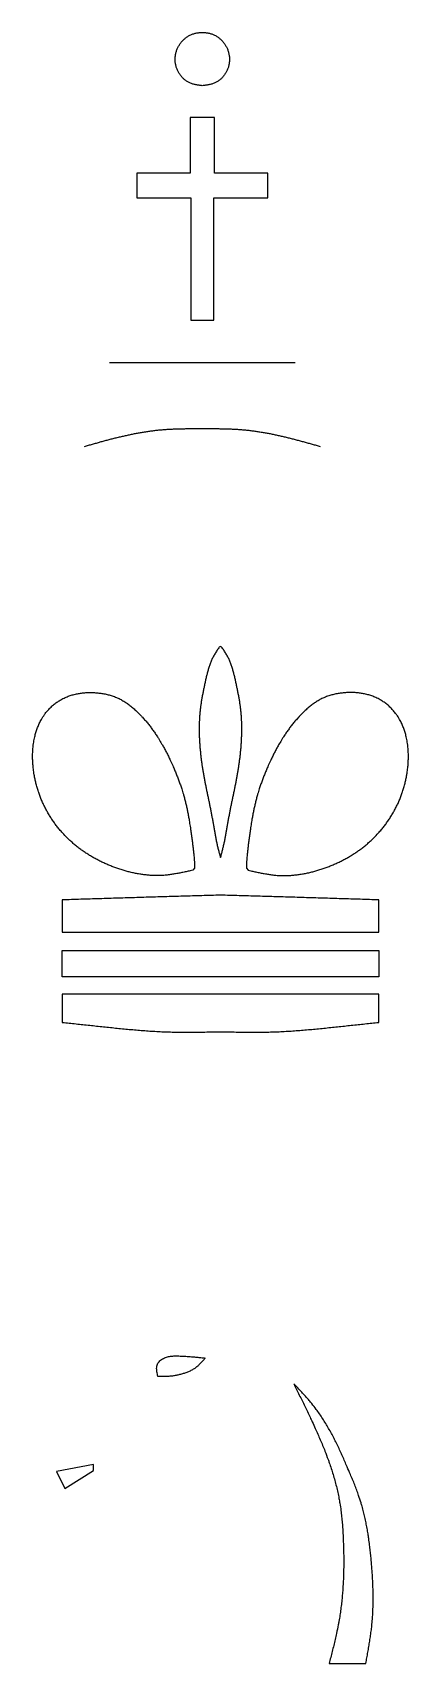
# Model space of a CAD drawing. Header units: millimetres. Extents: x 2.7 to 13.9, y 3.4 to 51.8.
import ezdxf

# ---------------------------------------------------------------- set-up
doc = ezdxf.new("R2010")
doc.units = ezdxf.units.MM
doc.layers.add('Layer1', color=1, linetype='Continuous')

msp = doc.modelspace()

# ---------------------------------------------------------------- linework, layer by layer
at = {"layer": 'Layer1'}
for points in [[(7.767, 51.809, -0.00724), (7.814, 51.81, -0.014561), (7.861, 51.809, -0.019326), (7.908, 51.805, -0.018414), (7.954, 51.797, -0.017382), (8, 51.786, -0.016471), (8.046, 51.771, -0.015762), (8.09, 51.754, -0.015438), (8.133, 51.734, -0.015205), (8.175, 51.711, -0.015032), (8.215, 51.686, -0.014923), (8.254, 51.659, -0.014881), (8.291, 51.629, -0.014906), (8.326, 51.597, -0.014959), (8.359, 51.563, -0.014872), (8.39, 51.527, -0.014791), (8.419, 51.49, -0.014739), (8.446, 51.451, -0.014719), (8.47, 51.41, -0.014729), (8.492, 51.368, -0.014767), (8.511, 51.325, -0.014671), (8.528, 51.28, -0.014542), (8.542, 51.234, -0.014492), (8.554, 51.188, -0.01452), (8.563, 51.141, -0.014627), (8.569, 51.094, -0.014811), (8.572, 51.046, -0.01507), (8.573, 50.999, -0.015399), (8.57, 50.951, -0.01568), (8.565, 50.904, -0.015504), (8.557, 50.858, -0.015274), (8.546, 50.812, -0.01505), (8.532, 50.767, -0.014837), (8.515, 50.722, -0.014641), (8.496, 50.679, -0.014465), (8.474, 50.636, -0.014385), (8.45, 50.595, -0.014563), (8.423, 50.555, -0.014904), (8.394, 50.517, -0.0154), (8.363, 50.48, -0.01605), (8.329, 50.446, -0.01685), (8.294, 50.414, -0.01779), (8.257, 50.385, -0.018856), (8.218, 50.359, -0.018734), (8.178, 50.336, -0.017162), (8.136, 50.317, -0.015469), (8.092, 50.299, -0.013732), (8.048, 50.285, -0.012005), (8.003, 50.272, -0.010323), (7.956, 50.262, -0.008703), (7.91, 50.253, -0.007151), (7.862, 50.246, -0.00566), (7.815, 50.24, -0.004218), (7.767, 50.235, -0.004218), (7.719, 50.24, -0.00566), (7.671, 50.246, -0.007151), (7.624, 50.253, -0.008703), (7.577, 50.262, -0.010323), (7.531, 50.272, -0.012005), (7.486, 50.285, -0.013732), (7.441, 50.299, -0.015469), (7.398, 50.317, -0.017162), (7.356, 50.336, -0.018734), (7.315, 50.359, -0.018856), (7.277, 50.385, -0.01779), (7.239, 50.414, -0.01685), (7.204, 50.446, -0.01605), (7.171, 50.48, -0.0154), (7.14, 50.517, -0.014904), (7.111, 50.555, -0.014563), (7.084, 50.595, -0.014385), (7.06, 50.636, -0.014465), (7.038, 50.679, -0.014641), (7.018, 50.722, -0.014837), (7.002, 50.767, -0.01505), (6.988, 50.812, -0.015274), (6.977, 50.858, -0.015504), (6.969, 50.904, -0.01568), (6.963, 50.951, -0.015399), (6.961, 50.999, -0.01507), (6.961, 51.046, -0.014811), (6.965, 51.094, -0.014627), (6.971, 51.141, -0.01452), (6.98, 51.188, -0.014492), (6.991, 51.234, -0.014542), (7.005, 51.28, -0.014671), (7.022, 51.325, -0.014767), (7.042, 51.368, -0.014729), (7.064, 51.41, -0.014719), (7.088, 51.451, -0.014739), (7.114, 51.49, -0.014791), (7.143, 51.527, -0.014872), (7.174, 51.563, -0.014959), (7.208, 51.597, -0.014906), (7.243, 51.629, -0.014881), (7.28, 51.659, -0.014923), (7.319, 51.686, -0.015032), (7.359, 51.711, -0.015205), (7.401, 51.734, -0.015438), (7.444, 51.754, -0.015762), (7.488, 51.771, -0.016471), (7.533, 51.786, -0.017382), (7.579, 51.797, -0.018414), (7.626, 51.805, -0.019326), (7.673, 51.809, -0.014561), (7.72, 51.81, -0.00724)], [(8.307, 27.321, 0.003852), (8.338, 27.431, 0.004582), (8.367, 27.542, 0.005206), (8.394, 27.653, 0.004644), (8.419, 27.764, 0.003747), (8.442, 27.876, 0.002851), (8.464, 27.989, 0.001956), (8.485, 28.101, 0.001063), (8.504, 28.214, 0.000172), (8.524, 28.327, -0.000718), (8.544, 28.44, -0.001609), (8.564, 28.553, -0.002298), (8.585, 28.665, -0.001914), (8.607, 28.777, -0.001373), (8.63, 28.89, -0.000832), (8.653, 29.002, -0.000291), (8.677, 29.114, 0.000251), (8.701, 29.226, 0.000793), (8.724, 29.338, 0.001335), (8.747, 29.45, 0.001864), (8.769, 29.562, 0.002156), (8.79, 29.674, 0.002362), (8.81, 29.787, 0.002567), (8.83, 29.899, 0.002771), (8.847, 30.012, 0.002974), (8.864, 30.126, 0.003174), (8.879, 30.239, 0.003372), (8.893, 30.353, 0.003567), (8.905, 30.467, 0.003761), (8.916, 30.582, 0.00396), (8.925, 30.696, 0.004165), (8.931, 30.811, 0.004376), (8.936, 30.926, 0.004592), (8.939, 31.041, 0.004813), (8.94, 31.156, 0.00504), (8.938, 31.271, 0.005272), (8.935, 31.385, 0.005509), (8.928, 31.499, 0.00575), (8.919, 31.613, 0.005995), (8.908, 31.727, 0.006227), (8.893, 31.84, 0.005625), (8.876, 31.953, 0.004532), (8.857, 32.065, 0.003428), (8.836, 32.178, 0.002322), (8.813, 32.29, 0.001221), (8.79, 32.403, 0.001013), (8.766, 32.516, 0.002951), (8.741, 32.629, 0.005003), (8.714, 32.742, 0.007099), (8.685, 32.853, 0.009259), (8.652, 32.964, 0.011486), (8.615, 33.072, 0.013763), (8.573, 33.177, 0.016045), (8.524, 33.28, 0.017116), (8.469, 33.379, 0.013747), (8.408, 33.475, 0.009969), (8.341, 33.568, 0.504134), (8.272, 33.568, 0.009969), (8.206, 33.475, 0.013747), (8.144, 33.379, 0.017116), (8.089, 33.28, 0.016045), (8.041, 33.177, 0.013763), (7.998, 33.072, 0.011486), (7.961, 32.964, 0.009259), (7.928, 32.853, 0.007099), (7.899, 32.742, 0.005003), (7.872, 32.629, 0.002951), (7.848, 32.516, 0.001013), (7.824, 32.403, 0.001221), (7.8, 32.29, 0.002322), (7.778, 32.178, 0.003428), (7.757, 32.065, 0.004532), (7.737, 31.953, 0.005625), (7.72, 31.84, 0.006227), (7.706, 31.727, 0.005995), (7.694, 31.613, 0.00575), (7.685, 31.499, 0.005509), (7.679, 31.385, 0.005272), (7.675, 31.271, 0.00504), (7.673, 31.156, 0.004813), (7.674, 31.041, 0.004592), (7.677, 30.926, 0.004376), (7.682, 30.811, 0.004165), (7.689, 30.696, 0.00396), (7.698, 30.582, 0.003761), (7.708, 30.467, 0.003567), (7.72, 30.353, 0.003372), (7.734, 30.239, 0.003174), (7.749, 30.126, 0.002974), (7.766, 30.012, 0.002771), (7.784, 29.899, 0.002567), (7.803, 29.787, 0.002362), (7.823, 29.674, 0.002156), (7.844, 29.562, 0.001864), (7.867, 29.45, 0.001335), (7.889, 29.338, 0.000793), (7.913, 29.226, 0.000251), (7.936, 29.114, -0.000291), (7.96, 29.002, -0.000832), (7.983, 28.89, -0.001373), (8.006, 28.777, -0.001914), (8.028, 28.665, -0.002298), (8.049, 28.553, -0.001609), (8.07, 28.44, -0.000718), (8.089, 28.327, 0.000172), (8.109, 28.214, 0.001063), (8.129, 28.101, 0.001956), (8.149, 27.989, 0.002851), (8.171, 27.876, 0.003747), (8.194, 27.764, 0.004644), (8.219, 27.653, 0.005206), (8.246, 27.542, 0.004582), (8.275, 27.431)], [(7.486, 26.948, -0.000299), (7.41, 26.93, -0.001766), (7.286, 26.902, -0.00336), (7.162, 26.875, -0.004971), (7.037, 26.851, -0.0066), (6.913, 26.829, -0.008245), (6.788, 26.811, -0.009892), (6.663, 26.797, -0.011346), (6.589, 26.792, -0.011206), (6.412, 26.787, -0.010687), (6.286, 26.79, -0.010175), (6.16, 26.798, -0.009675), (6.034, 26.812, -0.009191), (5.908, 26.83, -0.008728), (5.783, 26.853, -0.008289), (5.658, 26.88, -0.007873), (5.534, 26.911, -0.007484), (5.421, 26.943, -0.007356), (5.289, 26.984, -0.007412), (5.168, 27.027, -0.00748), (5.048, 27.072, -0.007558), (4.93, 27.122, -0.007647), (4.813, 27.175, -0.007745), (4.699, 27.231, -0.007853), (4.586, 27.291, -0.00797), (4.475, 27.354, -0.008096), (4.367, 27.421, -0.008229), (4.26, 27.491, -0.008369), (4.156, 27.565, -0.008515), (4.055, 27.642, -0.008666), (3.957, 27.723, -0.00882), (3.861, 27.807, -0.008977), (3.768, 27.894, -0.009113), (3.717, 27.946, -0.009092), (3.593, 28.079, -0.009052), (3.51, 28.176, -0.009032), (3.431, 28.276, -0.009031), (3.355, 28.379, -0.009049), (3.283, 28.485, -0.009087), (3.215, 28.593, -0.009143), (3.152, 28.703, -0.009219), (3.092, 28.816, -0.009312), (3.037, 28.93, -0.009424), (2.986, 29.047, -0.009553), (2.939, 29.165, -0.009698), (2.899, 29.277, -0.009654), (2.86, 29.405, -0.009449), (2.828, 29.528, -0.009239), (2.8, 29.651, -0.009028), (2.776, 29.775, -0.00884), (2.762, 29.87, -0.009183), (2.743, 30.026, -0.009768), (2.733, 30.152, -0.010375), (2.729, 30.279, -0.010998), (2.73, 30.406, -0.01163), (2.736, 30.532, -0.012261), (2.749, 30.659, -0.012887), (2.762, 30.748, -0.013661), (2.793, 30.909, -0.014592), (2.826, 31.033, -0.015636), (2.866, 31.154, -0.016779), (2.914, 31.271, -0.017995), (2.97, 31.386, -0.019244), (3.057, 31.531, -0.02017), (3.106, 31.6, -0.020178), (3.187, 31.698, -0.020313), (3.276, 31.79, -0.02065), (3.372, 31.874, -0.021179), (3.474, 31.949, -0.021854), (3.566, 32.006, -0.021312), (3.696, 32.072, -0.020088), (3.814, 32.12, -0.018982), (3.936, 32.157, -0.018032), (4.06, 32.186, -0.017262), (4.177, 32.205, -0.016373), (4.311, 32.218, -0.015251), (4.438, 32.221, -0.014097), (4.564, 32.217, -0.012946), (4.699, 32.205, -0.013198), (4.816, 32.189, -0.015354), (4.941, 32.164, -0.017691), (5.063, 32.132, -0.020161), (5.186, 32.088, -0.020619), (5.297, 32.039, -0.01865), (5.408, 31.979, -0.016668), (5.515, 31.911, -0.01475), (5.618, 31.835, -0.012939), (5.717, 31.754, -0.011252), (5.812, 31.668, -0.009686), (5.928, 31.553, -0.008518), (5.991, 31.486, -0.008162), (6.076, 31.391, -0.007832), (6.157, 31.293, -0.007487), (6.234, 31.193, -0.007132), (6.309, 31.092, -0.006768), (6.381, 30.988, -0.0064), (6.45, 30.882, -0.006031), (6.498, 30.805, -0.005702), (6.58, 30.667, -0.005382), (6.641, 30.557, -0.005056), (6.7, 30.445, -0.004726), (6.758, 30.332, -0.004394), (6.813, 30.218, -0.004062), (6.89, 30.05, -0.003809), (6.917, 29.987, -0.003971), (6.967, 29.869, -0.004215), (7.015, 29.751, -0.004486), (7.061, 29.633, -0.004789), (7.104, 29.514, -0.005127), (7.145, 29.395, -0.005504), (7.192, 29.245, -0.005759), (7.218, 29.158, -0.005557), (7.249, 29.04, -0.005233), (7.279, 28.921, -0.004819), (7.306, 28.801, -0.004332), (7.331, 28.678, -0.003793), (7.355, 28.553, -0.003224), (7.377, 28.425, -0.002647), (7.405, 28.25, -0.002151), (7.419, 28.157, -0.00195), (7.439, 28.018, -0.001881), (7.458, 27.879, -0.001922), (7.476, 27.742, -0.002086), (7.492, 27.61, -0.002418), (7.506, 27.486, -0.003017), (7.517, 27.373, -0.004107), (7.529, 27.234, -0.005882), (7.532, 27.187, -0.006861), (7.535, 27.117, -0.006903), (7.535, 27.058, -0.005391), (7.535, 27.007)], [(9.128, 26.948, 0.000299), (9.204, 26.93, 0.001766), (9.328, 26.902, 0.00336), (9.452, 26.875, 0.004971), (9.576, 26.851, 0.0066), (9.701, 26.829, 0.008245), (9.825, 26.811, 0.009892), (9.95, 26.797, 0.011346), (10.025, 26.792, 0.011206), (10.202, 26.787, 0.010687), (10.328, 26.79, 0.010175), (10.454, 26.798, 0.009675), (10.58, 26.812, 0.009191), (10.706, 26.83, 0.008728), (10.831, 26.853, 0.008289), (10.956, 26.88, 0.007873), (11.08, 26.911, 0.007484), (11.192, 26.943, 0.007356), (11.325, 26.984, 0.007412), (11.446, 27.027, 0.00748), (11.565, 27.072, 0.007558), (11.683, 27.122, 0.007647), (11.8, 27.175, 0.007745), (11.915, 27.231, 0.007853), (12.028, 27.291, 0.00797), (12.138, 27.354, 0.008096), (12.247, 27.421, 0.008229), (12.353, 27.491, 0.008369), (12.457, 27.565, 0.008515), (12.558, 27.642, 0.008666), (12.657, 27.723, 0.00882), (12.753, 27.807, 0.008977), (12.845, 27.894, 0.009113), (12.897, 27.946, 0.009092), (13.021, 28.079, 0.009052), (13.104, 28.176, 0.009032), (13.183, 28.276, 0.009031), (13.258, 28.379, 0.009049), (13.33, 28.485, 0.009087), (13.398, 28.593, 0.009143), (13.462, 28.703, 0.009219), (13.521, 28.816, 0.009312), (13.577, 28.93, 0.009424), (13.628, 29.047, 0.009553), (13.674, 29.165, 0.009698), (13.714, 29.277, 0.009654), (13.753, 29.405, 0.009449), (13.786, 29.528, 0.009239), (13.814, 29.651, 0.009028), (13.837, 29.775, 0.00884), (13.852, 29.87, 0.009183), (13.871, 30.026, 0.009768), (13.88, 30.152, 0.010375), (13.885, 30.279, 0.010998), (13.884, 30.406, 0.01163), (13.877, 30.532, 0.012261), (13.865, 30.659, 0.012887), (13.852, 30.748, 0.013661), (13.82, 30.909, 0.014592), (13.787, 31.033, 0.015636), (13.747, 31.154, 0.016779), (13.699, 31.271, 0.017995), (13.644, 31.386, 0.019244), (13.557, 31.531, 0.02017), (13.507, 31.6, 0.020178), (13.426, 31.698, 0.020313), (13.337, 31.79, 0.02065), (13.242, 31.874, 0.021179), (13.139, 31.949, 0.021854), (13.048, 32.006, 0.021312), (12.917, 32.072, 0.020088), (12.799, 32.12, 0.018982), (12.678, 32.157, 0.018032), (12.554, 32.186, 0.017262), (12.437, 32.205, 0.016373), (12.302, 32.218, 0.015251), (12.176, 32.221, 0.014097), (12.049, 32.217, 0.012946), (11.915, 32.205, 0.013198), (11.797, 32.189, 0.015354), (11.673, 32.164, 0.017691), (11.55, 32.132, 0.020161), (11.427, 32.088, 0.020619), (11.316, 32.039, 0.01865), (11.205, 31.979, 0.016668), (11.099, 31.911, 0.01475), (10.996, 31.835, 0.012939), (10.897, 31.754, 0.011252), (10.802, 31.668, 0.009686), (10.685, 31.553, 0.008518), (10.622, 31.486, 0.008162), (10.538, 31.391, 0.007832), (10.457, 31.293, 0.007487), (10.379, 31.193, 0.007132), (10.304, 31.092, 0.006768), (10.233, 30.988, 0.0064), (10.164, 30.882, 0.006031), (10.115, 30.805, 0.005702), (10.033, 30.667, 0.005382), (9.972, 30.557, 0.005056), (9.913, 30.445, 0.004726), (9.856, 30.332, 0.004394), (9.801, 30.218, 0.004062), (9.724, 30.05, 0.003809), (9.696, 29.987, 0.003971), (9.646, 29.869, 0.004215), (9.598, 29.751, 0.004486), (9.553, 29.633, 0.004789), (9.509, 29.514, 0.005127), (9.469, 29.395, 0.005504), (9.421, 29.245, 0.005759), (9.396, 29.158, 0.005557), (9.364, 29.04, 0.005233), (9.335, 28.921, 0.004819), (9.308, 28.801, 0.004332), (9.282, 28.678, 0.003793), (9.259, 28.553, 0.003224), (9.236, 28.425, 0.002647), (9.208, 28.25, 0.002151), (9.194, 28.157, 0.00195), (9.174, 28.018, 0.001881), (9.155, 27.879, 0.001922), (9.137, 27.742, 0.002086), (9.121, 27.61, 0.002418), (9.108, 27.486, 0.003017), (9.096, 27.373, 0.004107), (9.085, 27.234, 0.005882), (9.082, 27.187, 0.006861), (9.079, 27.117, 0.006903), (9.078, 27.058, 0.005391), (9.079, 27.007)], [(8.307, 25.109), (13.003, 25.109), (13.003, 26.064, 0.000007), (12.727, 26.073, 0.000017), (12.45, 26.082, 0.000027), (12.174, 26.09, 0.000037), (11.898, 26.099, 0.000047), (11.622, 26.108, 0.000057), (11.346, 26.116, 0.000067), (11.069, 26.125, 0.000077), (10.793, 26.133, 0.000087), (10.517, 26.142, 0.000085), (10.241, 26.15, 0.000075), (9.964, 26.158, 0.000065), (9.688, 26.166, 0.000054), (9.412, 26.174, 0.000044), (9.136, 26.182, 0.000033), (8.859, 26.19, 0.000023), (8.583, 26.198, 0.000012), (8.307, 26.206, 0.000012), (8.03, 26.198, 0.000023), (7.754, 26.19, 0.000033), (7.478, 26.182, 0.000044), (7.202, 26.174, 0.000054), (6.925, 26.166, 0.000065), (6.649, 26.158, 0.000075), (6.373, 26.15, 0.000085), (6.097, 26.142, 0.000087), (5.82, 26.133, 0.000077), (5.544, 26.125, 0.000067), (5.268, 26.116, 0.000057), (4.992, 26.108, 0.000047), (4.715, 26.099, 0.000037), (4.439, 26.09, 0.000027), (4.163, 26.082, 0.000017), (3.887, 26.073, 0.000007), (3.61, 26.064), (3.61, 25.109)], [(8.307, 23.264), (3.61, 23.264), (3.61, 22.429, 0.000011), (3.814, 22.407, 0.000019), (4.018, 22.386, 0.000028), (4.221, 22.364, 0.000036), (4.425, 22.343, 0.000045), (4.628, 22.321, 0.000053), (4.832, 22.3, 0.000216), (5.036, 22.278, 0.000639), (5.24, 22.257, 0.001067), (5.444, 22.237, 0.001495), (5.648, 22.218, 0.001924), (5.852, 22.2, 0.002353), (6.056, 22.184, 0.002784), (6.26, 22.17, 0.003214), (6.464, 22.158, 0.00358), (6.669, 22.149, 0.003303), (6.873, 22.143, 0.002862), (7.078, 22.14, 0.00242), (7.282, 22.139, 0.001979), (7.487, 22.139, 0.001538), (7.692, 22.141, 0.001098), (7.897, 22.144, 0.000659), (8.102, 22.148, 0.000219), (8.307, 22.152, 0.000219), (8.512, 22.148, 0.000659), (8.717, 22.144, 0.001098), (8.921, 22.141, 0.001538), (9.126, 22.139, 0.001979), (9.331, 22.139, 0.00242), (9.536, 22.14, 0.002862), (9.74, 22.143, 0.003303), (9.945, 22.149, 0.00358), (10.149, 22.158, 0.003214), (10.354, 22.17, 0.002784), (10.558, 22.184, 0.002353), (10.762, 22.2, 0.001924), (10.966, 22.218, 0.001495), (11.17, 22.237, 0.001067), (11.374, 22.257, 0.000639), (11.578, 22.278, 0.000216), (11.781, 22.3, 0.000053), (11.985, 22.321, 0.000045), (12.189, 22.343, 0.000036), (12.392, 22.364, 0.000028), (12.596, 22.386, 0.000019), (12.799, 22.407, 0.000011), (13.003, 22.429), (13.003, 23.264)], [(7.853, 12.465, -0.000967), (7.817, 12.423, -0.002913), (7.781, 12.381, -0.004887), (7.744, 12.341, -0.006905), (7.707, 12.301, -0.008973), (7.668, 12.262, -0.011082), (7.629, 12.226, -0.013206), (7.587, 12.191, -0.015294), (7.543, 12.158, -0.015677), (7.499, 12.13, -0.014154), (7.452, 12.103, -0.012648), (7.404, 12.079, -0.011189), (7.354, 12.057, -0.009793), (7.303, 12.037, -0.008466), (7.251, 12.019, -0.007204), (7.199, 12.002, -0.006006), (7.151, 11.989, -0.005794), (7.093, 11.973, -0.006249), (7.04, 11.961, -0.006707), (6.987, 11.95, -0.007165), (6.933, 11.94, -0.00762), (6.88, 11.932, -0.008067), (6.826, 11.926, -0.008496), (6.777, 11.922, -0.007831), (6.718, 11.918, -0.00639), (6.664, 11.917, -0.004954), (6.61, 11.917, -0.003527), (6.555, 11.918, -0.002111), (6.501, 11.92, -0.000703), (6.446, 11.922, -0.003957), (6.432, 11.991, -0.012333), (6.419, 12.059, -0.022081), (6.412, 12.126, -0.03389), (6.412, 12.19, -0.047399), (6.422, 12.25, -0.059563), (6.446, 12.31, -0.056613), (6.481, 12.357, -0.042789), (6.528, 12.402, -0.034487), (6.587, 12.442, -0.030698), (6.64, 12.469, -0.027525), (6.701, 12.491, -0.023655), (6.763, 12.507, -0.019527), (6.826, 12.518, -0.015438), (6.891, 12.524, -0.011523), (6.956, 12.527, -0.007799), (7.022, 12.527, -0.004298), (7.072, 12.526, -0.003084), (7.152, 12.524, -0.002844), (7.217, 12.521, -0.002596), (7.282, 12.517, -0.002341), (7.346, 12.513, -0.002079), (7.41, 12.508, -0.001812), (7.473, 12.503, -0.001541), (7.537, 12.497, -0.001266), (7.6, 12.491, -0.000988), (7.663, 12.485, -0.000707), (7.727, 12.478, -0.000425), (7.79, 12.472, -0.000142)], [(12.623, 3.401, 0.000416), (12.653, 3.567, 0.00125), (12.683, 3.732, 0.002085), (12.712, 3.898, 0.002923), (12.738, 4.064, 0.003764), (12.763, 4.23, 0.004606), (12.785, 4.396, 0.005449), (12.804, 4.563, 0.006169), (12.812, 4.659, 0.00592), (12.829, 4.898, 0.005457), (12.835, 5.065, 0.004997), (12.839, 5.233, 0.00454), (12.839, 5.401, 0.004087), (12.836, 5.57, 0.003638), (12.83, 5.738, 0.003195), (12.823, 5.906, 0.002755), (12.812, 6.079, 0.002643), (12.801, 6.242, 0.002897), (12.788, 6.409, 0.003151), (12.772, 6.576, 0.003403), (12.755, 6.743, 0.003652), (12.735, 6.91, 0.003899), (12.708, 7.105, 0.004241), (12.687, 7.243, 0.004772), (12.659, 7.409, 0.005316), (12.627, 7.574, 0.005868), (12.592, 7.738, 0.006428), (12.553, 7.902, 0.006993), (12.509, 8.064, 0.007443), (12.48, 8.163, 0.006713), (12.408, 8.384, 0.005678), (12.352, 8.542, 0.004645), (12.292, 8.699, 0.003615), (12.229, 8.855, 0.002591), (12.164, 9.01, 0.00157), (12.067, 9.237, 0.000825), (12.032, 9.319, 0.001531), (11.965, 9.473, 0.002449), (11.896, 9.626, 0.003363), (11.826, 9.779, 0.004269), (11.749, 9.939, 0.004979), (11.678, 10.081, 0.005464), (11.599, 10.23, 0.005962), (11.517, 10.377, 0.006474), (11.431, 10.522, 0.006999), (11.342, 10.665, 0.007537), (11.248, 10.805, 0.008085), (11.151, 10.941, 0.008641), (11.018, 11.112, 0.008573), (10.942, 11.204, 0.006745), (10.831, 11.33, 0.00481), (10.717, 11.454, 0.002881), (10.602, 11.576, 0.00096), (10.485, 11.697, -0.000117), (10.566, 11.533, -0.000352), (10.647, 11.368, -0.000586), (10.727, 11.204, -0.000821), (10.807, 11.039, -0.001055), (10.886, 10.874, -0.00129), (10.965, 10.709, -0.001528), (11.031, 10.568, -0.001946), (11.119, 10.376, -0.002468), (11.194, 10.209, -0.002991), (11.267, 10.041, -0.003513), (11.338, 9.872, -0.004035), (11.407, 9.703, -0.004555), (11.501, 9.454, -0.005039), (11.535, 9.359, -0.005368), (11.594, 9.185, -0.005684), (11.648, 9.01, -0.006008), (11.699, 8.834, -0.006341), (11.746, 8.656, -0.00668), (11.787, 8.478, -0.007026), (11.824, 8.298, -0.007353), (11.85, 8.155, -0.006949), (11.882, 7.937, -0.006192), (11.904, 7.755, -0.005434), (11.921, 7.572, -0.00468), (11.935, 7.39, -0.003931), (11.945, 7.207, -0.003187), (11.956, 6.95, -0.002629), (11.959, 6.84, -0.002821), (11.963, 6.657, -0.003094), (11.965, 6.474, -0.003364), (11.964, 6.291, -0.003633), (11.961, 6.108, -0.003899), (11.956, 5.95, -0.004119), (11.946, 5.742, -0.004317), (11.934, 5.559, -0.00452), (11.919, 5.376, -0.004726), (11.9, 5.193, -0.004937), (11.878, 5.011, -0.005151), (11.852, 4.83, -0.005369), (11.823, 4.649, -0.005484), (11.804, 4.549, -0.004786), (11.752, 4.29, -0.003914), (11.711, 4.111, -0.003043), (11.669, 3.933, -0.002172), (11.624, 3.756, -0.001302), (11.578, 3.578, -0.000434), (11.531, 3.401)]]:
    msp.add_lwpolyline(points, format="xyb", close=True, dxfattribs=at)
for points in [[(7.767, 49.294), (7.408, 49.294), (7.408, 47.641), (5.825, 47.641), (5.825, 46.901), (7.424, 46.901), (7.424, 43.275), (7.767, 43.275), (8.11, 43.275), (8.11, 46.901), (9.709, 46.901), (9.709, 47.641), (8.126, 47.641), (8.126, 49.294)], [(3.61, 23.786), (3.61, 24.563), (8.307, 24.563), (13.003, 24.563), (13.003, 23.786), (8.307, 23.786)]]:
    msp.add_lwpolyline(points, close=True, dxfattribs=at)
for points in [[(10.524, 42.011), (7.767, 42.011), (5.009, 42.011)], [(4.536, 9.304), (3.433, 9.101), (3.683, 8.592), (4.536, 9.129), (4.536, 9.304)]]:
    msp.add_lwpolyline(points, dxfattribs=at)
msp.add_lwpolyline([(4.267, 39.528, -0.000138), (4.385, 39.562, -0.000413), (4.503, 39.595, -0.000689), (4.621, 39.628, -0.000964), (4.739, 39.661, -0.001239), (4.857, 39.693, -0.001514), (4.976, 39.725, -0.001789), (5.095, 39.756, -0.002062), (5.214, 39.786, -0.002328), (5.333, 39.814, -0.002552), (5.452, 39.842, -0.002771), (5.572, 39.869, -0.002992), (5.693, 39.894, -0.003215), (5.813, 39.917, -0.00344), (5.934, 39.939, -0.003666), (6.055, 39.959, -0.003894), (6.176, 39.978, -0.004123), (6.298, 39.994, -0.004353), (6.419, 40.009, -0.004583), (6.541, 40.021, -0.004468), (6.664, 40.031, -0.003963), (6.786, 40.039, -0.003457), (6.908, 40.045, -0.002952), (7.031, 40.049, -0.002448), (7.153, 40.052, -0.001946), (7.276, 40.054, -0.001444), (7.399, 40.056, -0.000943), (7.521, 40.056, -0.000519), (7.644, 40.057, -0.000376), (7.767, 40.057, -0.000376), (7.889, 40.057, -0.000519), (8.012, 40.056, -0.000943), (8.135, 40.056, -0.001444), (8.257, 40.054, -0.001946), (8.38, 40.052, -0.002448), (8.503, 40.049, -0.002952), (8.625, 40.045, -0.003457), (8.748, 40.039, -0.003963), (8.87, 40.031, -0.004468), (8.992, 40.021, -0.004583), (9.114, 40.009, -0.004353), (9.236, 39.994, -0.004123), (9.357, 39.978, -0.003894), (9.479, 39.959, -0.003666), (9.6, 39.939, -0.00344), (9.72, 39.917, -0.003215), (9.841, 39.894, -0.002992), (9.961, 39.869, -0.002771), (10.081, 39.842, -0.002552), (10.201, 39.814, -0.002328), (10.32, 39.786, -0.002062), (10.439, 39.756, -0.001789), (10.558, 39.725, -0.001514), (10.676, 39.693, -0.001239), (10.794, 39.661, -0.000964), (10.913, 39.628, -0.000689), (11.031, 39.595, -0.000413), (11.149, 39.562, -0.000138), (11.266, 39.528)], format="xyb", dxfattribs=at)

doc.saveas('drawing.dxf')
